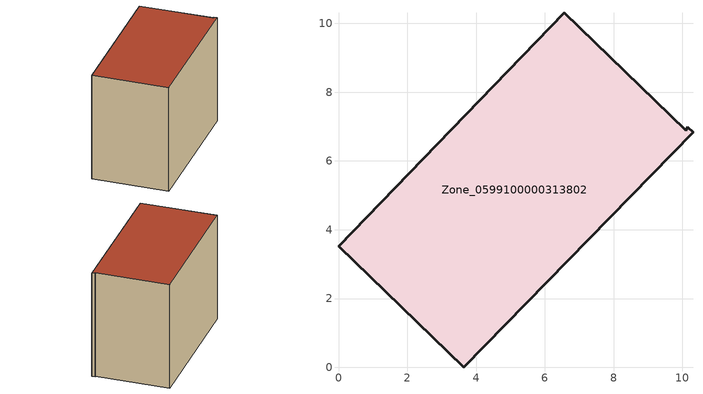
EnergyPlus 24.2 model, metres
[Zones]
Zone_0599100000313802
 floor ground (C_G): 10.1,6.89 10.15,6.98 10.31,6.84 3.64,0 0,3.53 6.57,10.31 z0
 wall outside (C_F): 0,3.53 3.64,0 10.31,6.84 10.15,6.98 10.1,6.89 6.57,10.31 0,3.53 z0:7.38
 roof outside (C_R): 3.64,0 10.31,6.84 10.15,6.98 10.1,6.89 6.57,10.31 0,3.53 z7.38
[BUILDING]
Pand.0599100000313802: North Axis=0; Terrain=City; Loads Convergence Tolerance Value=0.04; Temperature Convergence Tolerance Value=0.4; Solar Distribution=FullExterior; Maximum Number of Warmup Days=25; Minimum Number of Warmup Days=1
[Site:Location]
Rotterdam.The.Hague.AP_ZH_NLD Design_Conditions: Latitude=51.96; Longitude=4.45; Time Zone=1; Elevation=-4.5
[SITE:GROUNDTEMPERATURE:BUILDINGSURFACE]
18, 18, 18, 18, 18, 18, 18, 18, 18, 18, 18, 18
[MATERIAL] Thermal Absorptance=0.9; Solar Absorptance=0.7; Visible Absorptance=0.7
Name | Roughness | Thickness | Conductivity | Density | Specific Heat
G.TI.1975-1991 | MediumSmooth | 0.15 | 0.288461 | 540 | 1210
F.TI.1975-1991 | Rough | 0.3 | 0.230769 | 1920 | 840
R.TI.1975-1991 | MediumRough | 0.2 | 0.153846 | 1500 | 1000
[CONSTRUCTION]
C_G: G.TI.1975-1991
C_F: F.TI.1975-1991
C_R: R.TI.1975-1991
[ZONE]
Zone_0599100000313802: Type=1; Multiplier=1; Ceiling Height=Autocalculate; Volume=Autocalculate; Floor Area=autocalculate; Part of Total Floor Area=Yes
[ZONEINFILTRATION:DESIGNFLOWRATE]
Infil_Zone_0599100000313802: Zone or ZoneList or Space or SpaceList=Zone_0599100000313802; Schedule=AlwaysOn; Design Flow Rate Calculation Method=Flow/Area; Flow Rate per Floor Area=0.003; Constant Term Coefficient=1; Temperature Term Coefficient=0; Velocity Term Coefficient=0; Velocity Squared Term Coefficient=0
[HVACTEMPLATE:ZONE:IDEALLOADSAIRSYSTEM]
Zone_0599100000313802: Maximum Heating Supply Air Temperature=50; Minimum Cooling Supply Air Temperature=13; Maximum Heating Supply Air Humidity Ratio=0.0156; Minimum Cooling Supply Air Humidity Ratio=0.0077; Heating Limit=NoLimit; Cooling Limit=NoLimit; Dehumidification Control Type=ConstantSensibleHeatRatio; Cooling Sensible Heat Ratio=0.7; Dehumidification Setpoint=60; Humidification Control Type=None; Humidification Setpoint=30; Outdoor Air Method=None; Outdoor Air Flow Rate per Person=0.00944; Outdoor Air Flow Rate per Zone Floor Area=0; Outdoor Air Flow Rate per Zone=0; Demand Controlled Ventilation Type=None; Outdoor Air Economizer Type=NoEconomizer; Heat Recovery Type=None; Sensible Heat Recovery Effectiveness=0.7; Latent Heat Recovery Effectiveness=0.65
[ZONECONTROL:THERMOSTAT]
ThermostatControl_Zone_0599100000313802: Zone or ZoneList=Zone_0599100000313802; Control Type Schedule=DualSetpointControlType; Control 1=Thermostat_Zone_0599100000313802; Temperature Difference Between Cutout And Setpoint=0
[THERMOSTATSETPOINT:DUALSETPOINT]
Thermostat_Zone_0599100000313802: Heating Setpoint Temperature Schedule=HeatingSetpoint_Zone_0599100000313802; Cooling Setpoint Temperature Schedule=CoolingSetpoint_Zone_0599100000313802
[SCHEDULE:COMPACT]
HeatingSetpoint_Zone_0599100000313802: Through: 12/31, For: AllDays, Until: 24:00, 21
CoolingSetpoint_Zone_0599100000313802: Through: 12/31, For: AllDays, Until: 24:00, 24
DualSetpointControlType: Through: 12/31, For: AllDays, Until: 24:00, 4
AlwaysOn: Through: 12/31, For: AllDays, Until: 24:00, 1
